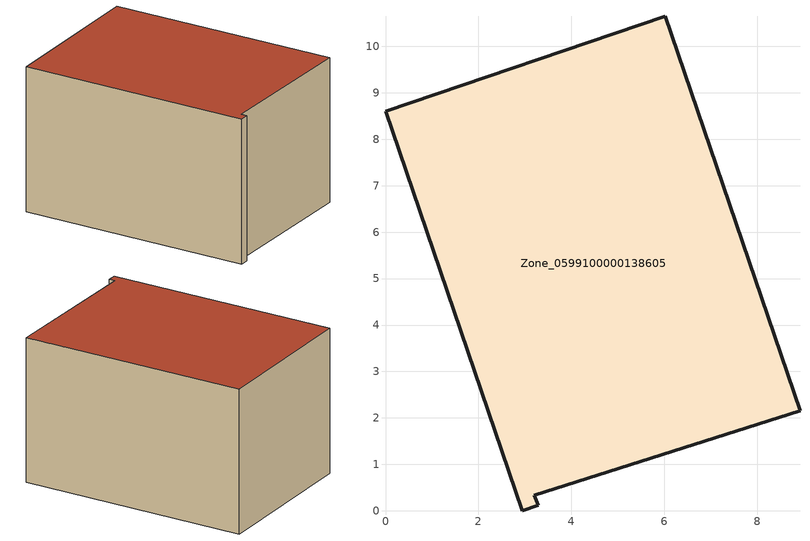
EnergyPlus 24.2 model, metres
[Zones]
Zone_0599100000138605
 floor ground (C_G): 8.92,2.16 3.2,0.34 3.29,0.12 2.94,0 0,8.6 6.02,10.65 z0
 wall outside (C_F): 8.92,2.16 6.02,10.65 0,8.6 2.94,0 3.29,0.12 3.2,0.34 8.92,2.16 z0:5.71
 roof outside (C_R): 3.2,0.34 8.92,2.16 6.02,10.65 0,8.6 2.94,0 3.29,0.12 z5.71
[BUILDING]
Pand.0599100000138605: North Axis=0; Terrain=City; Loads Convergence Tolerance Value=0.04; Temperature Convergence Tolerance Value=0.4; Solar Distribution=FullExterior; Maximum Number of Warmup Days=25; Minimum Number of Warmup Days=1
[Site:Location]
Rotterdam.The.Hague.AP_ZH_NLD Design_Conditions: Latitude=51.96; Longitude=4.45; Time Zone=1; Elevation=-4.5
[SITE:GROUNDTEMPERATURE:BUILDINGSURFACE]
18, 18, 18, 18, 18, 18, 18, 18, 18, 18, 18, 18
[MATERIAL] Thermal Absorptance=0.9; Solar Absorptance=0.7; Visible Absorptance=0.7
Name | Roughness | Thickness | Conductivity | Density | Specific Heat
G.TI.1946-1964 | MediumSmooth | 0.15 | 1 | 540 | 1210
F.TI.1946-1964 | Rough | 0.3 | 0.857143 | 1920 | 840
R.TI.1946-1964 | MediumRough | 0.2 | 0.277778 | 1500 | 1000
[CONSTRUCTION]
C_G: G.TI.1946-1964
C_F: F.TI.1946-1964
C_R: R.TI.1946-1964
[ZONE]
Zone_0599100000138605: Type=1; Multiplier=1; Ceiling Height=Autocalculate; Volume=Autocalculate; Floor Area=autocalculate; Part of Total Floor Area=Yes
[ZONEINFILTRATION:DESIGNFLOWRATE]
Infil_Zone_0599100000138605: Zone or ZoneList or Space or SpaceList=Zone_0599100000138605; Schedule=AlwaysOn; Design Flow Rate Calculation Method=Flow/Area; Flow Rate per Floor Area=0.003; Constant Term Coefficient=1; Temperature Term Coefficient=0; Velocity Term Coefficient=0; Velocity Squared Term Coefficient=0
[HVACTEMPLATE:ZONE:IDEALLOADSAIRSYSTEM]
Zone_0599100000138605: Maximum Heating Supply Air Temperature=50; Minimum Cooling Supply Air Temperature=13; Maximum Heating Supply Air Humidity Ratio=0.0156; Minimum Cooling Supply Air Humidity Ratio=0.0077; Heating Limit=NoLimit; Cooling Limit=NoLimit; Dehumidification Control Type=ConstantSensibleHeatRatio; Cooling Sensible Heat Ratio=0.7; Dehumidification Setpoint=60; Humidification Control Type=None; Humidification Setpoint=30; Outdoor Air Method=None; Outdoor Air Flow Rate per Person=0.00944; Outdoor Air Flow Rate per Zone Floor Area=0; Outdoor Air Flow Rate per Zone=0; Demand Controlled Ventilation Type=None; Outdoor Air Economizer Type=NoEconomizer; Heat Recovery Type=None; Sensible Heat Recovery Effectiveness=0.7; Latent Heat Recovery Effectiveness=0.65
[ZONECONTROL:THERMOSTAT]
ThermostatControl_Zone_0599100000138605: Zone or ZoneList=Zone_0599100000138605; Control Type Schedule=DualSetpointControlType; Control 1=Thermostat_Zone_0599100000138605; Temperature Difference Between Cutout And Setpoint=0
[THERMOSTATSETPOINT:DUALSETPOINT]
Thermostat_Zone_0599100000138605: Heating Setpoint Temperature Schedule=HeatingSetpoint_Zone_0599100000138605; Cooling Setpoint Temperature Schedule=CoolingSetpoint_Zone_0599100000138605
[SCHEDULE:COMPACT]
HeatingSetpoint_Zone_0599100000138605: Through: 12/31, For: AllDays, Until: 24:00, 21
CoolingSetpoint_Zone_0599100000138605: Through: 12/31, For: AllDays, Until: 24:00, 24
DualSetpointControlType: Through: 12/31, For: AllDays, Until: 24:00, 4
AlwaysOn: Through: 12/31, For: AllDays, Until: 24:00, 1
